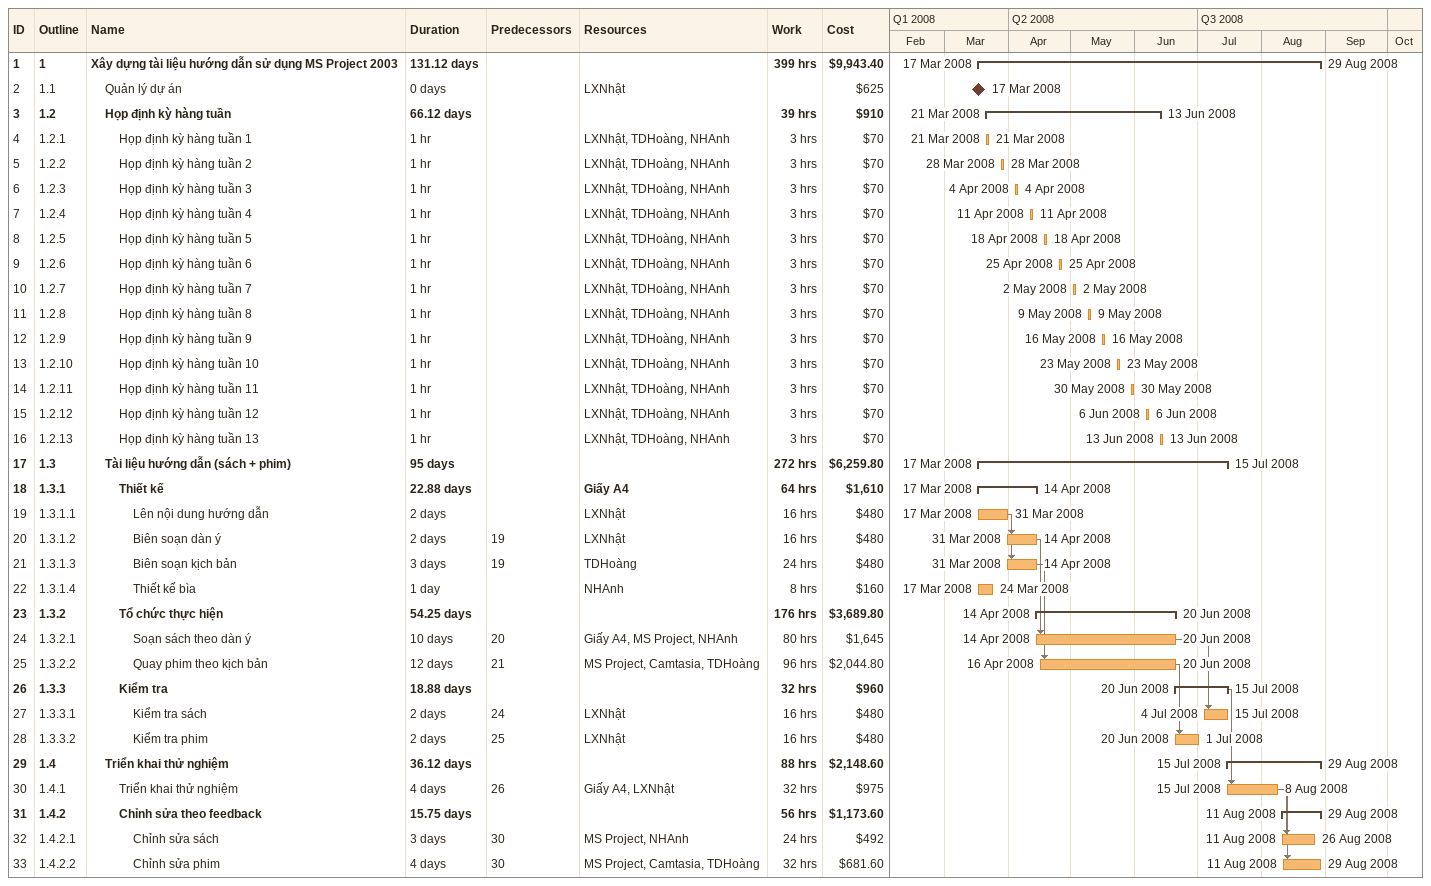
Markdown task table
| ID | WBS | Task | Duration | Start | Finish | Predecessors | Resources | Work (h) | Cost ($) |
|---|---|---|---|---|---|---|---|---|---|
| 1 | 1 | **Xây dựng tài liệu hướng dẫn sử dụng MS Project 2003** | 131.12d | 2008-03-17 | 2008-08-29 |  |  | 399 | 9943.40 |
| 2 | 1.1 | Quản lý dự án | 0d | 2008-03-17 | 2008-03-17 |  | LXNhật |  | 625 |
| 3 | 1.2 | **Họp định kỳ hàng tuần** | 66.12d | 2008-03-21 | 2008-06-13 |  |  | 39 | 910 |
| 4 | 1.2.1 | Họp định kỳ hàng tuần 1 | 1h | 2008-03-21 | 2008-03-21 |  | LXNhật, TDHoàng, NHAnh | 3 | 70 |
| 5 | 1.2.2 | Họp định kỳ hàng tuần 2 | 1h | 2008-03-28 | 2008-03-28 |  | LXNhật, TDHoàng, NHAnh | 3 | 70 |
| 6 | 1.2.3 | Họp định kỳ hàng tuần 3 | 1h | 2008-04-04 | 2008-04-04 |  | LXNhật, TDHoàng, NHAnh | 3 | 70 |
| 7 | 1.2.4 | Họp định kỳ hàng tuần 4 | 1h | 2008-04-11 | 2008-04-11 |  | LXNhật, TDHoàng, NHAnh | 3 | 70 |
| 8 | 1.2.5 | Họp định kỳ hàng tuần 5 | 1h | 2008-04-18 | 2008-04-18 |  | LXNhật, TDHoàng, NHAnh | 3 | 70 |
| 9 | 1.2.6 | Họp định kỳ hàng tuần 6 | 1h | 2008-04-25 | 2008-04-25 |  | LXNhật, TDHoàng, NHAnh | 3 | 70 |
| 10 | 1.2.7 | Họp định kỳ hàng tuần 7 | 1h | 2008-05-02 | 2008-05-02 |  | LXNhật, TDHoàng, NHAnh | 3 | 70 |
| 11 | 1.2.8 | Họp định kỳ hàng tuần 8 | 1h | 2008-05-09 | 2008-05-09 |  | LXNhật, TDHoàng, NHAnh | 3 | 70 |
| 12 | 1.2.9 | Họp định kỳ hàng tuần 9 | 1h | 2008-05-16 | 2008-05-16 |  | LXNhật, TDHoàng, NHAnh | 3 | 70 |
| 13 | 1.2.10 | Họp định kỳ hàng tuần 10 | 1h | 2008-05-23 | 2008-05-23 |  | LXNhật, TDHoàng, NHAnh | 3 | 70 |
| 14 | 1.2.11 | Họp định kỳ hàng tuần 11 | 1h | 2008-05-30 | 2008-05-30 |  | LXNhật, TDHoàng, NHAnh | 3 | 70 |
| 15 | 1.2.12 | Họp định kỳ hàng tuần 12 | 1h | 2008-06-06 | 2008-06-06 |  | LXNhật, TDHoàng, NHAnh | 3 | 70 |
| 16 | 1.2.13 | Họp định kỳ hàng tuần 13 | 1h | 2008-06-13 | 2008-06-13 |  | LXNhật, TDHoàng, NHAnh | 3 | 70 |
| 17 | 1.3 | **Tài liệu hướng dẫn (sách + phim)** | 95d | 2008-03-17 | 2008-07-15 |  |  | 272 | 6259.80 |
| 18 | 1.3.1 | **Thiết kế** | 22.88d | 2008-03-17 | 2008-04-14 |  | Giấy A4 | 64 | 1610 |
| 19 | 1.3.1.1 | Lên nội dung hướng dẫn | 2d | 2008-03-17 | 2008-03-31 |  | LXNhật | 16 | 480 |
| 20 | 1.3.1.2 | Biên soạn dàn ý | 2d | 2008-03-31 | 2008-04-14 | 19 | LXNhật | 16 | 480 |
| 21 | 1.3.1.3 | Biên soạn kịch bản | 3d | 2008-03-31 | 2008-04-14 | 19 | TDHoàng | 24 | 480 |
| 22 | 1.3.1.4 | Thiết kế bìa | 1d | 2008-03-17 | 2008-03-24 |  | NHAnh | 8 | 160 |
| 23 | 1.3.2 | **Tổ chức thực hiện** | 54.25d | 2008-04-14 | 2008-06-20 |  |  | 176 | 3689.80 |
| 24 | 1.3.2.1 | Soạn sách theo dàn ý | 10d | 2008-04-14 | 2008-06-20 | 20 | Giấy A4, MS Project, NHAnh | 80 | 1645 |
| 25 | 1.3.2.2 | Quay phim theo kịch bản | 12d | 2008-04-16 | 2008-06-20 | 21 | MS Project, Camtasia, TDHoàng | 96 | 2044.80 |
| 26 | 1.3.3 | **Kiểm tra** | 18.88d | 2008-06-20 | 2008-07-15 |  |  | 32 | 960 |
| 27 | 1.3.3.1 | Kiểm tra sách | 2d | 2008-07-04 | 2008-07-15 | 24 | LXNhật | 16 | 480 |
| 28 | 1.3.3.2 | Kiểm tra phim | 2d | 2008-06-20 | 2008-07-01 | 25 | LXNhật | 16 | 480 |
| 29 | 1.4 | **Triển khai thử nghiệm** | 36.12d | 2008-07-15 | 2008-08-29 |  |  | 88 | 2148.60 |
| 30 | 1.4.1 | Triển khai thử nghiệm | 4d | 2008-07-15 | 2008-08-08 | 26 | Giấy A4, LXNhật | 32 | 975 |
| 31 | 1.4.2 | **Chỉnh sửa theo feedback** | 15.75d | 2008-08-11 | 2008-08-29 |  |  | 56 | 1173.60 |
| 32 | 1.4.2.1 | Chỉnh sửa sách | 3d | 2008-08-11 | 2008-08-26 | 30 | MS Project, NHAnh | 24 | 492 |
| 33 | 1.4.2.2 | Chỉnh sửa phim | 4d | 2008-08-11 | 2008-08-29 | 30 | MS Project, Camtasia, TDHoàng | 32 | 681.60 |
